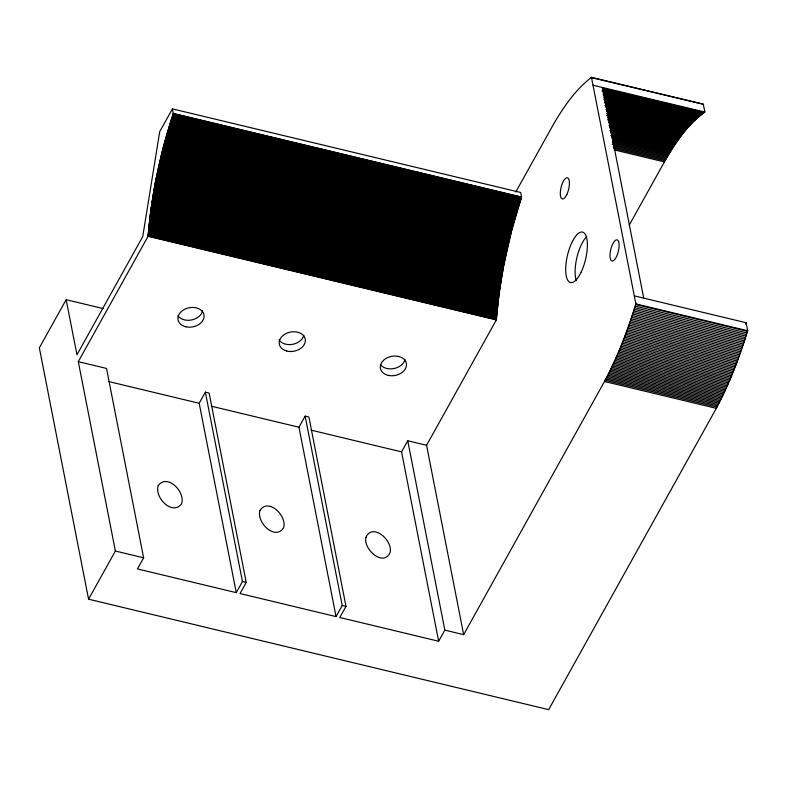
<?xml version="1.0" encoding="UTF-8"?>
<svg xmlns="http://www.w3.org/2000/svg" width="787" height="787" viewBox="0 0 787 787"><rect width="100%" height="100%" fill="white"/><g stroke="black" fill="none" stroke-linecap="round" stroke-linejoin="round"><path stroke-width="1.18" d="M629.147 225.289L664.405 161.935C675.02 143.342 687.189 124.68 704.877 112.079L703.283 104.199L591.46 77.352L634.302 295.873L746.125 322.719L747.65 330.737C739.514 357.446 729.421 383.653 716.318 408.345L548.677 709.648L88.577 599.192L115.384 551.028L78.297 361.656L148.064 236.307L150.937 209.381L155.423 182.043L163.312 147.12L173.297 113.436L172.412 108.881L520.689 192.49L521.574 197.055L511.589 230.729L503.7 265.652L499.214 292.99L496.341 319.925L426.574 445.275L463.661 634.647L444.832 630.121L407.745 440.75L426.574 445.275M745.683 324.244L746.125 322.719M463.661 634.647L604.495 381.498C617.765 356.491 627.947 329.95 636.132 302.877M172.412 108.881L159.712 131.685L142.742 236.562L76.949 354.77L66.157 299.69L103.136 308.573M66.157 299.69L39.35 347.844L88.577 599.192M78.297 361.656L106.53 368.434L143.618 557.806L137.43 568.922L236.267 592.65L199.18 403.278L205.368 392.162L209.135 393.067L246.223 582.439L240.035 593.555L336.049 616.605L342.227 605.488L305.149 416.116L308.907 417.021L345.995 606.393L339.807 617.51L438.644 641.238L444.832 630.121M336.049 616.605L298.962 427.233L305.149 416.116M236.267 592.65L242.455 581.534L205.368 392.162M515.77 192.018L553.959 123.421C564.063 106.363 575.602 89.561 591.46 77.352M438.644 641.238L401.557 451.866L407.745 440.75M703.283 104.199L591.204 77.539M593.054 85.232L704.877 112.079M603.009 88.233L704.227 112.531M602.35 88.705L703.568 113.003M602.881 89.472L702.909 113.485M602.212 89.964L702.24 113.977M602.744 90.751L701.581 114.479M602.085 91.272L700.922 115M603.806 92.374L700.253 115.532M603.137 92.925L699.594 116.082M603.659 93.761L698.925 116.633M602.999 94.332L698.266 117.204M603.521 95.207L697.597 117.784M604.042 96.083L696.928 118.384M604.564 96.978L696.259 118.994M603.895 97.598L695.59 119.614M604.416 98.523L694.921 120.244M603.747 99.162L694.252 120.893M604.268 100.106L693.583 121.552M604.79 101.07L692.914 122.221M605.311 102.035L692.235 122.91M604.642 102.733L691.566 123.598M605.154 103.727L690.897 124.307M605.675 104.73L690.219 125.025M605.006 105.458L689.55 125.763M605.518 106.491L688.881 126.5M606.039 107.534L688.212 127.258M606.561 108.586L687.533 128.025M605.892 109.363L686.864 128.812M606.403 110.446L686.195 129.599M606.925 111.538L685.516 130.406M607.446 112.639L684.847 131.222M606.777 113.466L684.178 132.049M607.298 114.587L683.51 132.885M606.62 115.433L682.831 133.731M608.331 116.87L682.162 134.597M607.662 117.745L681.493 135.462M608.184 118.916L680.824 136.348M607.515 119.811L680.155 137.243M609.236 121.287L679.486 138.148M608.567 122.201L678.827 139.073M609.089 123.421L678.158 139.997M609.61 124.641L677.489 140.942M608.951 125.595L676.83 141.886M609.472 126.845L676.161 142.85M610.004 128.094L675.502 143.824M610.535 129.363L674.833 144.808M609.866 130.357L674.174 145.802M610.397 131.645L673.515 146.805M610.938 132.954L672.855 147.818M611.469 134.262L672.196 148.841M610.81 135.295L671.537 149.874M611.342 136.623L670.888 150.917M611.883 137.971L670.229 151.98M612.424 139.319L669.58 153.042M612.965 140.686L668.93 154.114M612.316 141.768L668.281 155.206M612.857 143.145L667.632 156.298M612.207 144.257L666.982 157.4M613.939 145.939L666.343 158.521M613.299 147.061L665.694 159.643M613.85 148.487L665.054 160.774M614.391 149.924L664.405 161.935M173.297 113.436L521.574 197.055M173.229 113.643L521.506 197.262M173.051 114.194L521.328 197.803M172.874 114.735L521.151 198.354M172.687 115.286L520.964 198.895M172.51 115.827L520.787 199.445M172.333 116.378L520.61 199.987M172.156 116.919L520.433 200.537M171.979 117.47L520.256 201.088M171.802 118.02L520.079 201.629M171.625 118.571L519.902 202.18M171.448 119.112L519.725 202.731M171.271 119.663L519.548 203.282M171.094 120.214L519.371 203.833M170.917 120.765L519.194 204.384M170.74 121.316L519.017 204.935M170.572 121.867L518.849 205.486M170.395 122.428L518.672 206.037M170.228 122.979L518.495 206.588M170.051 123.529L518.328 207.138M169.884 124.08L518.161 207.699M169.707 124.641L517.984 208.25M169.539 125.192L517.816 208.801M169.362 125.753L517.639 209.362M169.195 126.304L517.472 209.913M169.028 126.855L517.305 210.473M168.861 127.415L517.138 211.024M168.693 127.976L516.97 211.585M168.526 128.527L516.803 212.146M168.359 129.088L516.636 212.697M168.192 129.648L516.469 213.257M168.025 130.199L516.302 213.818M167.857 130.76L516.134 214.379M167.7 131.321L515.977 214.94M167.533 131.882L515.81 215.49M167.365 132.442L515.642 216.051M167.208 133.003L515.485 216.612M167.041 133.564L515.318 217.173M166.883 134.124L515.16 217.733M166.716 134.685L514.993 218.294M166.559 135.246L514.836 218.865M166.401 135.807L514.678 219.425M166.234 136.367L514.511 219.986M166.077 136.938L514.354 220.547M165.919 137.499L514.196 221.108M165.762 138.059L514.039 221.678M165.604 138.63L513.881 222.239M165.447 139.191L513.724 222.8M165.29 139.752L513.567 223.37M165.142 140.322L513.409 223.931M164.985 140.883L513.262 224.502M164.827 141.453L513.104 225.062M164.67 142.014L512.947 225.633M164.522 142.585L512.799 226.194M164.365 143.145L512.642 226.764M164.217 143.716L512.494 227.325M164.06 144.277L512.337 227.896M163.912 144.847L512.189 228.466M163.765 145.418L512.042 229.027M163.617 145.989L511.894 229.597M163.46 146.549L511.737 230.168M163.312 147.12L511.589 230.729M163.165 147.69L511.442 231.299M163.017 148.261L511.294 231.87M162.87 148.822L511.147 232.44M162.722 149.392L510.999 233.011M162.584 149.963L510.861 233.582M162.437 150.533L510.714 234.142M162.289 151.104L510.566 234.713M162.152 151.675L510.429 235.283M162.004 152.245L510.281 235.854M161.866 152.816L510.143 236.425M161.719 153.386L509.996 236.995M161.581 153.957L509.858 237.566M161.433 154.527L509.71 238.136M161.296 155.098L509.573 238.707M161.158 155.669L509.435 239.278M161.02 156.239L509.297 239.848M160.882 156.81L509.159 240.429M160.745 157.38L509.022 240.999M160.607 157.951L508.884 241.57M160.469 158.531L508.746 242.14M160.332 159.102L508.609 242.711M160.194 159.672L508.471 243.281M160.066 160.243L508.343 243.862M159.928 160.814L508.205 244.432M159.8 161.394L508.077 245.003M159.663 161.965L507.94 245.574M159.535 162.535L507.812 246.144M159.397 163.106L507.674 246.725M159.269 163.676L507.546 247.295M159.141 164.257L507.418 247.866M159.013 164.827L507.29 248.436M158.885 165.398L507.153 249.017M158.748 165.978L507.025 249.587M158.63 166.549L506.897 250.158M158.502 167.119L506.779 250.738M158.374 167.7L506.651 251.309M158.246 168.27L506.523 251.879M158.118 168.841L506.395 252.46M158 169.412L506.277 253.03M157.872 169.992L506.149 253.601M157.744 170.563L506.021 254.181M157.626 171.133L505.903 254.752M157.508 171.714L505.785 255.322M157.38 172.284L505.657 255.903M157.262 172.855L505.539 256.473M157.144 173.435L505.421 257.044M157.026 174.006L505.303 257.624M156.908 174.586L505.185 258.195M156.79 175.157L505.067 258.766M156.672 175.727L504.949 259.346M156.554 176.308L504.831 259.917M156.436 176.878L504.713 260.487M156.318 177.449L504.595 261.068M156.21 178.029L504.487 261.638M156.092 178.6L504.369 262.209M155.983 179.17L504.26 262.789M155.865 179.751L504.142 263.36M155.757 180.321L504.034 263.93M155.639 180.892L503.916 264.511M155.531 181.463L503.808 265.081M155.423 182.043L503.7 265.652M155.314 182.614L503.591 266.222M155.206 183.184L503.483 266.803M155.098 183.765L503.375 267.373M154.99 184.335L503.267 267.944M154.882 184.906L503.159 268.515M154.773 185.476L503.05 269.095M154.675 186.047L502.952 269.666M154.567 186.627L502.844 270.236M154.459 187.198L502.736 270.807M154.36 187.768L502.637 271.377M154.252 188.339L502.529 271.958M747.65 330.737L635.827 303.89L634.302 295.873M635.65 304.48L747.473 331.327M154.154 188.91L502.431 272.528M154.055 189.49L502.332 273.099M153.957 190.06L502.234 273.669M153.849 190.631L502.126 274.24M635.158 306.084L746.981 332.931M153.75 191.202L502.027 274.811M153.652 191.772L501.929 275.381M634.666 307.687L746.489 334.534M153.554 192.343L501.831 275.952M153.455 192.913L501.732 276.532M153.367 193.484L501.644 277.103M634.165 309.281L745.987 336.128M153.268 194.055L501.545 277.673M153.17 194.625L501.447 278.244M153.081 195.196L501.358 278.814M633.663 310.865L745.486 337.712M152.983 195.766L501.26 279.385M152.894 196.337L501.171 279.946M152.796 196.907L501.073 280.516M633.151 312.449L744.974 339.295M152.708 197.478L500.985 281.087M152.619 198.049L500.896 281.657M152.521 198.619L500.798 282.228M632.64 314.033L744.463 340.879M152.432 199.18L500.709 282.799M152.344 199.75L500.621 283.369M152.255 200.321L500.532 283.93M632.128 315.607L743.951 342.453M152.166 200.892L500.443 284.5M152.088 201.452L500.365 285.071M151.999 202.023L500.276 285.642M631.607 317.181L743.43 344.027M151.911 202.593L500.188 286.202M151.832 203.154L500.109 286.773M151.743 203.725L500.02 287.344M631.076 318.755L742.898 345.601M151.665 204.295L499.932 287.904M151.576 204.856L499.853 288.475M151.498 205.427L499.775 289.036M630.554 320.319L742.377 347.165M151.419 205.987L499.696 289.606M151.33 206.558L499.607 290.167M630.023 321.873L741.836 348.72M151.252 207.119L499.529 290.737M151.173 207.689L499.45 291.298M151.094 208.25L499.371 291.859M629.482 323.427L741.305 350.274M151.015 208.811L499.292 292.43M150.937 209.381L499.214 292.99M150.868 209.942L499.145 293.551M628.941 324.982L740.764 351.819M150.789 210.503L499.066 294.122M150.71 211.064L498.988 294.682M150.642 211.634L498.919 295.243M628.4 326.516L740.213 353.363M150.563 212.195L498.84 295.804M150.494 212.756L498.771 296.365M150.425 213.316L498.702 296.925M627.849 328.061L739.672 354.907M150.347 213.877L498.624 297.486M150.278 214.438L498.555 298.047M150.209 214.999L498.486 298.607M627.298 329.596L739.111 356.442M150.14 215.559L498.417 299.168M150.071 216.12L498.348 299.729M150.002 216.681L498.279 300.29M626.737 331.12L738.56 357.967M149.933 217.232L498.21 300.85M149.874 217.792L498.151 301.411M149.805 218.353L498.082 301.962M626.177 332.645L737.999 359.492M149.737 218.914L498.014 302.523M149.678 219.465L497.955 303.084M625.616 334.16L737.439 361.007M149.609 220.026L497.886 303.634M149.55 220.576L497.827 304.195M149.491 221.137L497.768 304.746M625.045 335.665L736.868 362.512M149.432 221.688L497.709 305.307M149.363 222.249L497.64 305.858M149.304 222.8L497.581 306.418M624.475 337.17L736.298 364.017M149.245 223.351L497.522 306.969M149.186 223.911L497.463 307.52M149.136 224.462L497.404 308.071M623.894 338.666L735.717 365.512M149.077 225.013L497.354 308.632M149.018 225.564L497.295 309.183M148.959 226.115L497.236 309.734M623.314 340.161L735.137 367.008M148.91 226.666L497.187 310.285M148.851 227.217L497.128 310.835M148.802 227.768L497.079 311.386M622.733 341.647L734.556 368.493M148.753 228.319L497.03 311.937M148.694 228.869L496.971 312.488M148.645 229.42L496.922 313.029M622.153 343.122L733.976 369.969M148.595 229.971L496.872 313.58M148.546 230.512L496.823 314.131M621.563 344.598L733.386 371.444M148.497 231.063L496.774 314.672M148.448 231.614L496.725 315.223M148.399 232.155L496.676 315.774M620.963 346.064L732.786 372.91M148.35 232.706L496.627 316.315M148.31 233.247L496.587 316.856M148.261 233.788L496.538 317.407M620.372 347.529L732.195 374.366M148.222 234.339L496.499 317.948M148.172 234.88L496.449 318.489M148.133 235.421L496.41 319.04M619.772 348.975L731.595 375.822M148.084 235.962L496.361 319.581M148.064 236.307L496.341 319.925M619.162 350.422L730.985 377.268M618.562 351.858L730.385 378.704M617.952 353.294L729.775 380.141M617.342 354.721L729.165 381.557M616.723 356.137L728.546 382.974M616.103 357.544L727.926 384.39M615.483 358.941L727.306 385.787M614.854 360.338L726.676 387.184M614.234 361.725L726.057 388.571M613.604 363.102L725.417 389.949M612.965 364.47L724.788 391.316M612.325 365.827L724.148 392.674M611.696 367.185L723.509 394.031M611.046 368.532L722.869 395.379M610.407 369.87L722.23 396.707M609.758 371.189L721.581 398.035M609.108 372.517L720.931 399.363M608.459 373.825L720.282 400.672M607.8 375.124L719.623 401.97M607.151 376.412L718.974 403.259M606.492 377.701L718.315 404.548M605.823 378.97L717.646 405.817M605.164 380.239L716.987 407.086M604.495 381.498L716.318 408.345M108.685 381.547L199.18 403.278M211.241 406.171L298.962 427.233M311.062 430.135L401.557 451.866M115.384 551.028L143.618 557.806M242.455 581.534L246.223 582.439M342.227 605.488L345.995 606.393M602.468 87.495L643.717 298.135M576.33 280.674A25.912 9.257 -76.5 0 1 576.881 257.624A25.912 9.257 -76.5 0 1 586.777 236.572M303.821 335.341A13.212 9.729 -11.1 0 1 292.597 344.322A13.212 9.729 -11.1 0 1 279.031 339.905M202.613 310.767A13.212 9.729 -11.1 0 1 191.674 319.945A13.212 9.729 -11.1 0 1 177.911 315.813M405.01 359.226A13.212 9.729 -11.1 0 1 394.208 368.503A13.212 9.729 -11.1 0 1 380.367 364.509M365.945 537.344C362.984 549.198 383.525 567.447 390.155 552.444C393.116 540.6 372.585 522.342 365.945 537.344M259.976 510.379C256.09 522.096 274.958 540.944 283.556 527.91C287.452 516.193 268.574 497.345 259.976 510.379M158.236 485.549C154.016 497.227 172.402 516.193 181.561 503.828C185.781 492.15 167.395 473.184 158.236 485.549M616.555 256.503A10.88 3.886 -76.5 0 0 617.106 239.838A10.88 3.886 -76.5 0 0 610.014 254.909A10.88 3.886 -76.5 0 0 616.555 256.503M566.827 194.497A10.88 3.886 -76.5 0 0 567.427 177.773A10.88 3.886 -76.5 0 0 560.314 192.766A10.88 3.886 -76.5 0 0 566.827 194.497M581.219 271.958A25.912 9.257 -76.5 0 0 582.655 232.126A25.912 9.257 -76.5 0 0 565.715 267.826A25.912 9.257 -76.5 0 0 581.219 271.958M185.752 326.762A13.212 9.729 -11.1 0 0 204.03 315.095A13.212 9.729 -11.1 0 0 183.243 310.098A13.212 9.729 -11.1 0 0 185.752 326.762M286.704 351.002A13.212 9.729 -11.1 0 0 305.326 339.65A13.212 9.729 -11.1 0 0 284.786 334.239A13.212 9.729 -11.1 0 0 286.704 351.002M388.276 375.389A13.212 9.729 -11.1 0 0 406.387 363.555A13.212 9.729 -11.1 0 0 385.482 358.774A13.212 9.729 -11.1 0 0 388.276 375.389"/></g></svg>
